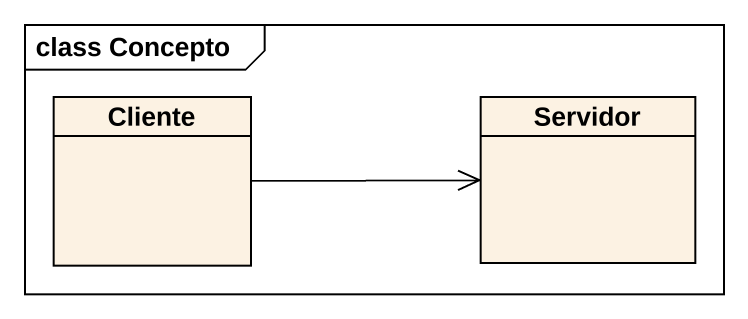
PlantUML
@startuml
mainframe class Concepto
hide circle
hide empty members
class Cliente
class Servidor
Cliente -right-> Servidor
@enduml
